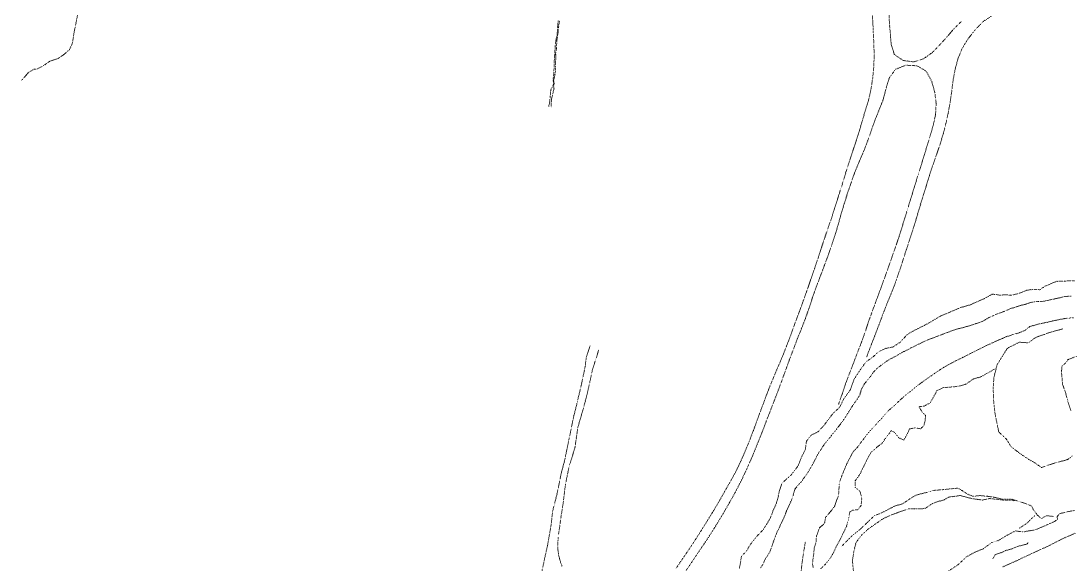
# Model space of a CAD drawing. Extents: x 682410 to 689460, y 7661803 to 7669124.
# Drawn here: x 685942 to 686647, y 7663898 to 7664263 of the extents above; entities that cross this region are included whole.
import ezdxf

# ---------------------------------------------------------------- set-up
doc = ezdxf.new("R2010")
doc.units = 0
doc.header["$MEASUREMENT"] = 0
doc.linetypes.add('DOT', pattern=[0.25, 0, -0.25])
doc.layers.add('02 TOE_Line', color=1, linetype='DOT', lineweight=20)

msp = doc.modelspace()

# ---------------------------------------------------------------- linework, layer by layer
at = {"layer": '02 TOE_Line'}
for points in [[(685945.25, 7664298.5, 4066.2), (685953.06, 7664291.5, 4059.17), (685955.12, 7664289, 4057.33), (685956.81, 7664284, 4054), (685960.81, 7664280, 4050.92), (685964.25, 7664278.5, 4048.73), (685970.56, 7664276.5, 4043.97), (685975.44, 7664275, 4039.43), (685980.81, 7664271.5, 4034.04), (685979.31, 7664264.5, 4030.94), (685977.5, 7664255.5, 4032.02), (685976.44, 7664248.5, 4033.68), (685974.31, 7664244, 4036.17), (685970.19, 7664240.5, 4038.78), (685966.44, 7664238, 4040.66), (685961.44, 7664236.5, 4044.23), (685956.38, 7664233, 4047.22), (685952.12, 7664231, 4050.05), (685950.62, 7664231, 4051.33), (685947.06, 7664229, 4052.96), (685941.81, 7664223, 4054.34)], [(686296.81, 7664206, 3925.97), (686297.5, 7664209, 3926.2), (686297.88, 7664213, 3926.43), (686298.19, 7664217, 3926.61), (686298.94, 7664218.5, 3926.86), (686299.88, 7664220, 3926.84), (686300, 7664222, 3927.18), (686299.75, 7664224.5, 3927.73), (686300.25, 7664227.5, 3928.29), (686300.38, 7664231, 3928.67), (686300.5, 7664236, 3928.92), (686300.88, 7664241, 3929.1), (686301.13, 7664246, 3929.05), (686301.56, 7664250, 3929.16), (686302.56, 7664255, 3929.73), (686302.81, 7664259.5, 3929.67), (686303.19, 7664264, 3929.86)], [(686298.44, 7664205.5, 3926.14), (686298.62, 7664210.5, 3926.06), (686299.56, 7664214.5, 3926.61), (686300.38, 7664218, 3926.96), (686300.19, 7664220, 3926.69), (686300.5, 7664221.5, 3926.91), (686300.31, 7664222, 3927.31), (686300.12, 7664223.5, 3927.56), (686300.63, 7664225.5, 3928.14), (686301.31, 7664229, 3928.42), (686301.31, 7664233.5, 3928.67), (686301.62, 7664239, 3928.89), (686301.44, 7664242, 3929.04), (686302.06, 7664245, 3929.12), (686302.25, 7664250, 3929.2), (686303.06, 7664255, 3929.58), (686303.31, 7664259, 3929.65), (686304.13, 7664263.5, 3929.89)], [(686382.32, 7663895.4, 3911.58), (686387.03, 7663902.28, 3911.88), (686391.57, 7663908.96, 3912.2), (686395.85, 7663915.47, 3912.48), (686399.8, 7663921.64, 3912.73), (686403.54, 7663927.58, 3912.95), (686407.66, 7663934.29, 3913.23), (686411.46, 7663940.68, 3913.48), (686415.17, 7663947.24, 3913.72), (686418.94, 7663953.9, 3914.03), (686422.68, 7663960.64, 3914.32), (686426.07, 7663967.69, 3914.58), (686429.27, 7663975.01, 3914.84), (686431.94, 7663981.53, 3915.06), (686434.52, 7663988.27, 3915.27), (686437.02, 7663995.2, 3915.55), (686439.61, 7664002.21, 3915.82), (686442.29, 7664009.28, 3916.11), (686445, 7664016.45, 3916.41), (686447.98, 7664023.7, 3916.66), (686451.07, 7664031.02, 3916.99), (686454.23, 7664038.35, 3917.3), (686457.13, 7664045.84, 3917.59), (686459.97, 7664053.4, 3917.81), (686462.72, 7664060.94, 3918.14), (686465.46, 7664068.28, 3918.49), (686468.09, 7664075.4, 3918.8), (686470.64, 7664082.55, 3919.07), (686473.17, 7664089.93, 3919.32), (686475.73, 7664097.3, 3919.61), (686478.16, 7664104.35, 3919.89), (686480.31, 7664111.15, 3920.15), (686482.55, 7664117.89, 3920.44), (686485.14, 7664125.48, 3920.78), (686487.69, 7664132.9, 3921.14), (686489.81, 7664139.65, 3921.47), (686492.21, 7664147.19, 3921.8), (686494.55, 7664154.55, 3922.16), (686496.78, 7664161.97, 3922.56), (686499.05, 7664169, 3922.96), (686501.37, 7664176.1, 3923.36), (686503.72, 7664182.97, 3923.68), (686505.99, 7664190.25, 3924.08), (686507.96, 7664197.19, 3924.43), (686510.22, 7664204.49, 3924.88), (686512.24, 7664211.21, 3925.25), (686513.77, 7664218.46, 3925.67), (686514.85, 7664225.76, 3926.14), (686515.55, 7664233.32, 3926.58), (686515.73, 7664240.86, 3926.88), (686515.54, 7664247.92, 3927.12), (686515.19, 7664255.18, 3927.37), (686514.86, 7664262.45, 3927.6), (686514.43, 7664269.92, 3927.89)], [(686510.65, 7664037.52, 3920.31), (686513.3, 7664044.6, 3920.44), (686516.06, 7664051.72, 3920.54), (686518.85, 7664058.94, 3920.69), (686521.6, 7664066.34, 3920.94), (686524.47, 7664073.79, 3921.21), (686527.58, 7664081.18, 3921.5), (686530.37, 7664088.5, 3921.78), (686532.8, 7664095.7, 3922.1), (686535.19, 7664102.83, 3922.42), (686537.44, 7664109.91, 3922.75), (686539.7, 7664116.9, 3923.17), (686542.02, 7664123.84, 3923.52), (686544.11, 7664130.6, 3923.97), (686546.39, 7664138.36, 3924.43), (686548.62, 7664145.64, 3924.82), (686550.83, 7664152.72, 3925.17), (686553.02, 7664159.9, 3925.53), (686555.34, 7664166.84, 3925.99), (686557.76, 7664173.79, 3926.49), (686560.14, 7664180.68, 3926.99), (686562.2, 7664187.55, 3927.43), (686564.02, 7664194.59, 3927.71), (686565.52, 7664201.54, 3927.91), (686566.76, 7664208.49, 3928.03), (686567.91, 7664216.1, 3928.07), (686568.91, 7664224, 3928.2), (686570.25, 7664231.18, 3928.46), (686572.1, 7664238.03, 3928.79), (686574.95, 7664245.08, 3929.21), (686578.89, 7664251.37, 3929.66), (686583.58, 7664257.34, 3930.24), (686588.82, 7664262.85, 3930.95), (686594.66, 7664266.72, 3931.59)], [(686525.7, 7664269.28, 3927.87), (686526.02, 7664261.85, 3927.65), (686526.62, 7664254.87, 3927.48), (686527.19, 7664247.76, 3927.35), (686529.36, 7664240.82, 3927.13), (686535.32, 7664236.84, 3927.25), (686542.47, 7664235.94, 3927.71), (686549.18, 7664238.13, 3928.09), (686554.85, 7664242.23, 3928.52), (686559.89, 7664247.39, 3928.97), (686564.89, 7664252.93, 3929.4), (686569.5, 7664258.27, 3929.93), (686574.71, 7664263.45, 3930.54)], [(686491.73, 7664005.65, 3918.05), (686494.38, 7664013.1, 3918.61), (686496.63, 7664019.96, 3918.99), (686503.73, 7664038.59, 3919.81), (686506.48, 7664045.54, 3920.13), (686509.04, 7664052.55, 3920.34), (686511.4, 7664059.68, 3920.51), (686513.82, 7664066.45, 3920.72), (686516.39, 7664073.43, 3920.99), (686518.86, 7664080.14, 3921.25), (686521.36, 7664086.85, 3921.59), (686527.79, 7664104.88, 3922.38), (686530.17, 7664111.78, 3922.75), (686532.64, 7664118.91, 3923.2), (686553.5, 7664186.5, 3926.75), (686555.52, 7664193.58, 3927.01), (686557.05, 7664200.47, 3927.24), (686557.43, 7664208.21, 3927.38), (686556.55, 7664215.4, 3927.51), (686554.49, 7664222.8, 3927.74), (686550.71, 7664229.7, 3927.95), (686544.59, 7664233.29, 3927.79), (686537.03, 7664233.71, 3927.37), (686530.07, 7664230.91, 3926.8), (686525.84, 7664225.02, 3926.46), (686523.77, 7664218.03, 3926.08), (686521.72, 7664210.38, 3925.59), (686519.07, 7664203.62, 3925.16), (686516.3, 7664196.77, 3924.71), (686513.8, 7664189.87, 3924.28), (686511.39, 7664182.77, 3923.86), (686508.51, 7664175.47, 3923.49), (686505.7, 7664168.91, 3923.16), (686502.89, 7664162.15, 3922.82), (686500.39, 7664155.16, 3922.45), (686498.02, 7664148.17, 3922.02), (686495.71, 7664141.08, 3921.7), (686493.6, 7664133.98, 3921.36), (686491.66, 7664126.9, 3921.02), (686489.57, 7664119.83, 3920.7), (686487.13, 7664112.63, 3920.39), (686484.64, 7664105.61, 3920.11), (686482.13, 7664098.78, 3919.76), (686479.48, 7664091.83, 3919.48), (686476.81, 7664084.71, 3919.23), (686474.27, 7664077.63, 3918.95), (686471.95, 7664070.51, 3918.62), (686469.49, 7664063.43, 3918.27), (686466.77, 7664056.53, 3917.99), (686464.05, 7664049.74, 3917.71), (686461.47, 7664042.98, 3917.44), (686458.82, 7664035.95, 3917.16), (686456.2, 7664028.76, 3916.9), (686453.53, 7664021.44, 3916.65), (686450.76, 7664014.08, 3916.38), (686447.91, 7664006.67, 3916.07), (686444.99, 7663999.21, 3915.76), (686442.1, 7663991.64, 3915.45), (686439.15, 7663984.04, 3915.18), (686436.08, 7663976.46, 3914.93), (686432.97, 7663968.92, 3914.69), (686429.64, 7663961.45, 3914.47), (686426.11, 7663954.08, 3914.2), (686422.32, 7663946.77, 3913.95), (686418.33, 7663939.6, 3913.65), (686414.25, 7663932.54, 3913.39), (686410.07, 7663925.63, 3913.09), (686405.87, 7663918.85, 3912.8), (686401.48, 7663912.28, 3912.5), (686397.1, 7663905.83, 3912.23), (686392.83, 7663899.43, 3911.91), (686388.48, 7663893.07, 3911.68)], [(686650.47, 7664088.91, 3936.05), (686644.04, 7664088.65, 3934.88), (686638.49, 7664088.46, 3934.26), (686630.72, 7664085.24, 3932.85), (686627.23, 7664082.84, 3932.4), (686622.73, 7664083.07, 3931.48), (686618.36, 7664082.45, 3930.55), (686612.45, 7664080.12, 3929.96), (686607.51, 7664079.1, 3929.13), (686604.07, 7664079.49, 3927.49), (686600.36, 7664079.13, 3925.54), (686595.34, 7664079.92, 3923.72), (686589.64, 7664076.77, 3923.19), (686585.31, 7664074.89, 3922.73), (686580.06, 7664072.56, 3922.34), (686574, 7664070.87, 3922.19), (686566.99, 7664067.94, 3922.02), (686560.32, 7664065.1, 3921.8), (686553.47, 7664061.01, 3921.73), (686549.54, 7664058.89, 3921.71), (686543.02, 7664055.64, 3921.49), (686538.18, 7664052.93, 3921.44), (686533.36, 7664047.66, 3922.43), (686528.23, 7664044.27, 3921.99), (686523.53, 7664043.42, 3921.25), (686518.74, 7664041.19, 3920.96), (686514.98, 7664037.69, 3920.74), (686510.13, 7664034.25, 3920.14), (686505.97, 7664028.4, 3919.92), (686502.21, 7664022.59, 3919.46), (686499.73, 7664015.6, 3919.04), (686495.42, 7664009.58, 3918.52), (686492.37, 7664003.69, 3918.04), (686488.04, 7663999.71, 3917.51), (686485.03, 7663995.76, 3917.27), (686481.88, 7663991.53, 3916.87), (686477.83, 7663987.25, 3916.45), (686473.35, 7663985.12, 3916.02), (686470.26, 7663981.08, 3915.71), (686470.16, 7663980.78, 3915.71), (686469.46, 7663975.4, 3915.65), (686466.79, 7663970.17, 3915.3), (686464.5, 7663964.35, 3915.16), (686459.86, 7663958.3, 3914.65), (686456.92, 7663955.73, 3914.21), (686453.78, 7663952.84, 3914.16), (686452.01, 7663947.73, 3914.02), (686451.09, 7663943.39, 3913.75), (686449.81, 7663938.81, 3913.68), (686447.65, 7663934.3, 3913.54), (686445.98, 7663929.54, 3913.43), (686443.65, 7663925.62, 3913.33), (686441.07, 7663921.55, 3913.29), (686437.06, 7663917.39, 3913.32), (686434.14, 7663913.91, 3912.89), (686431.93, 7663910.8, 3913.08), (686429.72, 7663906.99, 3913), (686426.45, 7663903.75, 3912.89), (686425.82, 7663899.28, 3912.81), (686425, 7663895.51, 3912.1)], [(686439.1, 7663895.64, 3912.63), (686440.92, 7663898.34, 3912.73), (686442.17, 7663901.29, 3912.94), (686445.32, 7663906.27, 3913.14), (686446.38, 7663908.74, 3913.32), (686447.9, 7663913.27, 3913.64), (686449.11, 7663916.61, 3913.79), (686450.39, 7663919.88, 3913.83), (686452.09, 7663923.39, 3914.19), (686453.3, 7663925.92, 3914.3), (686454.44, 7663928.47, 3914.38), (686455.51, 7663930.59, 3914.16), (686456.7, 7663934.05, 3914.52), (686458.22, 7663937.27, 3914.79), (686459.75, 7663940.55, 3914.84), (686460.66, 7663942.77, 3914.93), (686462.48, 7663948.87, 3915.55), (686464.53, 7663951.51, 3915.7), (686467.08, 7663954.09, 3915.9), (686468.3, 7663956.06, 3915.84), (686470.51, 7663958.96, 3916.17), (686472.29, 7663961.96, 3916.18), (686473.62, 7663964.22, 3916.34), (686475.29, 7663967.28, 3916.67), (686476.87, 7663970.4, 3916.83), (686478.56, 7663973.44, 3917.02), (686479.99, 7663975.52, 3917.12), (686481.33, 7663977.68, 3917.21), (686482.8, 7663979.69, 3917.31), (686484.35, 7663981.59, 3917.44), (686485.84, 7663983.36, 3917.48), (686487.3, 7663985.22, 3917.7), (686488.73, 7663987.09, 3917.85), (686490.25, 7663988.92, 3918.04), (686491.4, 7663990.42, 3917.96), (686492.74, 7663992.08, 3918.06), (686494.78, 7663994.88, 3918.47), (686495.95, 7663996.55, 3918.62), (686497.44, 7663998.89, 3918.71), (686499.15, 7664001.52, 3918.99), (686500.85, 7664004.31, 3919.3), (686502.61, 7664006.89, 3919.38), (686504, 7664008.79, 3919.55), (686505.89, 7664011.75, 3919.75), (686507.36, 7664016.28, 3919.98), (686509.09, 7664019.46, 3920.11), (686510.37, 7664021.02, 3920.14), (686513.15, 7664024.34, 3920.46), (686515.32, 7664027.51, 3920.72), (686517.58, 7664029.83, 3920.78), (686520.57, 7664032.16, 3921.11), (686522.66, 7664033.67, 3921.29), (686524.85, 7664035.26, 3921.58), (686526.98, 7664036.47, 3921.79), (686530.06, 7664038.05, 3922.2), (686533.04, 7664039.86, 3922.63), (686535.95, 7664041.41, 3922.82), (686538.23, 7664042.42, 3922.98), (686540.51, 7664043.74, 3923.18), (686543.94, 7664045.39, 3923.49), (686548.28, 7664047.54, 3924), (686552.52, 7664049.42, 3924.28), (686556.45, 7664050.86, 3924.89), (686559.91, 7664052.22, 3925.33), (686563.64, 7664053.6, 3925.67), (686566.86, 7664054.77, 3926.1), (686571.54, 7664056.41, 3926.47), (686575.01, 7664057.26, 3926.81), (686580.04, 7664058.71, 3927.36), (686582.68, 7664059.6, 3927.54), (686585.97, 7664060.57, 3928.15), (686588.95, 7664061.72, 3928.35), (686592.64, 7664063.97, 3928.98), (686598.95, 7664066.74, 3929.99), (686604.45, 7664068.76, 3930.48), (686607.17, 7664070.03, 3930.95), (686610.71, 7664071.1, 3931.38), (686614.33, 7664072.34, 3931.85), (686617.02, 7664072.89, 3932.07), (686620.87, 7664074.2, 3932.63), (686623.71, 7664074.73, 3933.09), (686626.38, 7664074.95, 3933.48), (686628.99, 7664075.01, 3933.69), (686631.64, 7664075.41, 3933.91), (686634.23, 7664076.08, 3934.3), (686636.74, 7664076.57, 3934.53), (686640.66, 7664077.46, 3935.2), (686643.11, 7664078.09, 3935.53), (686645.65, 7664078.39, 3935.85), (686648.21, 7664078.58, 3936.07)], [(686649.76, 7664064.01, 3935.75), (686646.93, 7664063.8, 3935.29), (686644.08, 7664063.44, 3935.01), (686641.26, 7664062.98, 3934.44), (686638.57, 7664062.42, 3934.13), (686635.75, 7664061.84, 3933.74), (686631.48, 7664060.79, 3933.35), (686630.27, 7664060.59, 3932.92), (686627.37, 7664060.02, 3932.66), (686623, 7664058.78, 3932.29), (686620.4, 7664058.06, 3931.97), (686617.24, 7664055.51, 3931.45), (686613.2, 7664053.82, 3930.9), (686609.32, 7664052.86, 3930.47), (686606.95, 7664051.93, 3930.1), (686604.5, 7664051.22, 3929.88), (686602.04, 7664050.1, 3929.68), (686599.61, 7664049.08, 3929.23), (686596.97, 7664047.99, 3928.86), (686594.32, 7664046.67, 3928.57), (686591.75, 7664045.58, 3928.27), (686589.2, 7664044.28, 3927.88), (686586.67, 7664043.04, 3927.64), (686584.24, 7664041.81, 3927.33), (686581.66, 7664040.53, 3926.99), (686579.27, 7664039.3, 3926.49), (686575.11, 7664037.2, 3926.27), (686572.83, 7664036.15, 3925.9), (686570.2, 7664034.79, 3925.66), (686567.74, 7664033.52, 3925.37), (686565.19, 7664032.12, 3925.1), (686562.58, 7664030.68, 3924.82), (686560.18, 7664029.11, 3924.52), (686557.94, 7664027.69, 3924.06), (686555.71, 7664026.09, 3923.66), (686552.07, 7664023.56, 3923.3), (686549.89, 7664022.1, 3922.86), (686546.43, 7664019.5, 3922.53), (686544.09, 7664017.83, 3922.22), (686542.03, 7664016.01, 3921.77), (686539.68, 7664014.16, 3921.47), (686537.47, 7664012.53, 3921.05), (686535.32, 7664010.6, 3920.67), (686533.06, 7664008.62, 3920.38), (686529.9, 7664005.59, 3919.96), (686527.71, 7664003.68, 3919.63), (686525.72, 7664001.86, 3919.28), (686523.9, 7663999.98, 3918.95), (686521.08, 7663996.63, 3918.83), (686519.21, 7663994.74, 3918.57), (686517.19, 7663992.46, 3918.4), (686515.35, 7663990.57, 3918.2), (686513.37, 7663988.4, 3917.98), (686511.55, 7663986.28, 3917.75), (686509.94, 7663984.27, 3917.59), (686508.41, 7663982.16, 3917.46), (686506.91, 7663980.3, 3917.3), (686505.31, 7663978.03, 3917.15), (686503.87, 7663976.21, 3917.04), (686501.5, 7663973.89, 3917.04), (686500.12, 7663971.12, 3916.82), (686498.48, 7663968.04, 3916.5), (686497.25, 7663965.66, 3916.43), (686496.27, 7663963.25, 3916.24), (686495.28, 7663960.93, 3916.04), (686494.26, 7663958.51, 3915.84), (686492.77, 7663954.4, 3915.91), (686492.13, 7663952.21, 3915.58), (686492.06, 7663947.31, 3915.54), (686491.46, 7663943.68, 3915.41), (686490.52, 7663941.45, 3915.05), (686489.21, 7663937.52, 3915.12), (686487.4, 7663935.02, 3915.08), (686485.29, 7663932.45, 3914.76), (686483.1, 7663930.02, 3914.7), (686482.38, 7663926.11, 3914.54), (686481.77, 7663925.22, 3914.39), (686478.99, 7663922.93, 3914.66), (686476.95, 7663917.27, 3914.42), (686476.57, 7663912.65, 3914.52), (686475.41, 7663909.14, 3914.36), (686475.08, 7663905.32, 3914.36), (686474.73, 7663903.12, 3914.16), (686474.23, 7663898.73, 3914.21), (686474.79, 7663896.12, 3914.16)], [(686649.16, 7663971.19, 3932.62), (686645.77, 7663968.64, 3930.82), (686641.55, 7663967.52, 3929.5), (686637.33, 7663966.41, 3928.17), (686632.77, 7663964.89, 3926.12), (686628.22, 7663963.38, 3924.06), (686623.73, 7663966.61, 3923.76), (686620.05, 7663968.59, 3923.39), (686613.57, 7663972.93, 3922.49), (686607.89, 7663977.35, 3922.1), (686604.46, 7663982.73, 3921.96), (686599.57, 7663987.24, 3921.91), (686598.35, 7663993.21, 3922), (686597.12, 7663999.17, 3922.09), (686596.55, 7664004.1, 3922.25), (686595.99, 7664009.03, 3922.41), (686595.86, 7664016.76, 3923.29), (686596.28, 7664023.91, 3923.91), (686597.35, 7664028.18, 3924.63), (686598.42, 7664032.46, 3925.34), (686601.86, 7664037.94, 3926.95), (686605.29, 7664043.42, 3928.57), (686609.33, 7664045.51, 3930.19), (686613.37, 7664047.6, 3931.81), (686619.55, 7664047.1, 3930.55), (686621.81, 7664048.95, 3931.47), (686624.17, 7664050.59, 3932.27), (686626.28, 7664051.47, 3932.81), (686628.27, 7664052.11, 3933.26), (686630.14, 7664052.71, 3933.58), (686632.45, 7664053.6, 3933.89), (686633.64, 7664054.05, 3934.11), (686635.93, 7664054.75, 3934.48), (686637.46, 7664055.18, 3934.74), (686638.98, 7664055.53, 3935.04), (686640.46, 7664055.96, 3935.37), (686642.56, 7664056.47, 3935.57)], [(686290.75, 7663886.5, 3911.13), (686293.62, 7663900, 3911.69), (686296, 7663911, 3912.09), (686298.31, 7663924, 3912.77), (686299.44, 7663934, 3913.39), (686302.38, 7663945.5, 3914.06), (686305.25, 7663959.5, 3915.27), (686307.62, 7663968.5, 3915.71), (686310.5, 7663982.5, 3916.84), (686313.69, 7663998, 3917.84), (686316.06, 7664007.5, 3918.41), (686318.69, 7664018.5, 3918.63), (686321.31, 7664031, 3919.16), (686322.13, 7664037.5, 3919.59), (686324.81, 7664045.5, 3919.6)], [(686330.5, 7664042.5, 3919.24), (686326.38, 7664029.5, 3918.87), (686322.88, 7664013.5, 3918.29), (686320.25, 7664003.5, 3917.88), (686316.44, 7663990.5, 3917.22), (686314.44, 7663976.5, 3916.17), (686310.62, 7663964.5, 3915.42), (686308, 7663951.5, 3914.47), (686306.56, 7663939.5, 3913.71), (686305.13, 7663930.5, 3913.12), (686303.44, 7663918.5, 3912.43)], [(686648, 7664001.78, 3944.6), (686646.04, 7664007.72, 3944.69), (686644.52, 7664013.59, 3944.82), (686642.5, 7664019.31, 3944.86), (686641.95, 7664025.36, 3944.91), (686641.74, 7664027.52, 3944.98), (686642.06, 7664031.47, 3944.99), (686644.45, 7664033.56, 3945.07), (686646.17, 7664035.91, 3945.17), (686651.94, 7664038.11, 3945.19)], [(686479.85, 7663895.36, 3914.01), (686483.04, 7663898.48, 3913.93), (686486.32, 7663902.69, 3914.03), (686488.33, 7663905.98, 3914.26), (686490.36, 7663910.48, 3914.57), (686492.6, 7663914.45, 3914.74), (686494.72, 7663918.84, 3915.11), (686497.15, 7663923.72, 3915.48), (686498.69, 7663929.3, 3915.91), (686499.36, 7663933.5, 3916.48), (686501.25, 7663934.65, 3916.26), (686504.71, 7663935, 3916.37), (686506.99, 7663937.95, 3916.33), (686507.38, 7663942.53, 3916.39), (686506.33, 7663947.21, 3916.65), (686503.02, 7663950.03, 3916.77), (686503.07, 7663954.49, 3917.06), (686505.93, 7663958.47, 3917.35), (686508.44, 7663963.49, 3917.57), (686510.85, 7663968.48, 3917.84), (686513.47, 7663973.38, 3918.03), (686517.75, 7663977.17, 3918.27), (686521.2, 7663979.76, 3918.34), (686523.8, 7663983.65, 3918.47), (686526.14, 7663986.51, 3918.59), (686527.14, 7663988.14, 3918.65), (686529.45, 7663986.97, 3918.59), (686532.44, 7663983.28, 3918.44), (686535.75, 7663981.79, 3918.47), (686538.8, 7663987.4, 3919.4), (686539.35, 7663989.32, 3919.56), (686543.32, 7663990.01, 3919.19), (686546.92, 7663989.37, 3919.03), (686549.2, 7663991.5, 3919.25), (686550.02, 7663994.78, 3919.31), (686550.32, 7663998.39, 3919.4), (686548, 7664000.64, 3919.9), (686545.95, 7664004.19, 3919.87), (686549.46, 7664004.69, 3919.96), (686553.41, 7664006.79, 3920.3), (686556.12, 7664011.59, 3920.39), (686558, 7664015.02, 3920.73), (686562.27, 7664017.05, 3920.96), (686567.18, 7664017.42, 3921.01), (686572.49, 7664017.98, 3921.17), (686577.23, 7664019.23, 3921.25), (686582.54, 7664022.88, 3921.55), (686587.37, 7664024.24, 3921.69), (686593, 7664027.33, 3921.96), (686597.07, 7664029.69, 3922.2)], [(686494, 7663910.5, 3913.97), (686500.81, 7663917.5, 3914.13), (686505.94, 7663921.5, 3914.27), (686510.69, 7663926, 3914.5), (686515.88, 7663931, 3914.91), (686521.06, 7663933, 3915.1), (686523.88, 7663934.5, 3915.24), (686529.62, 7663937.5, 3915.48), (686534.94, 7663939, 3915.68), (686540.75, 7663943, 3916.21), (686544.38, 7663945, 3916.33), (686550.5, 7663946.5, 3916.5), (686555.94, 7663948, 3916.79), (686562.13, 7663948.5, 3916.87), (686567, 7663949, 3916.84), (686572.19, 7663949.5, 3916.97), (686574.69, 7663948, 3916.93), (686578.5, 7663945.5, 3917.51), (686582.31, 7663944, 3917.91), (686586.94, 7663944.5, 3918.29), (686592, 7663944, 3918.6), (686596.06, 7663943.5, 3918.74), (686602.31, 7663942, 3918.97), (686606, 7663942, 3919.19), (686608.38, 7663942, 3919.52), (686615.06, 7663940, 3920.81), (686619.25, 7663938.5, 3921.3), (686621.75, 7663937.5, 3921.75), (686622.56, 7663935.5, 3921.98), (686625.44, 7663931.5, 3922.72), (686628.25, 7663929, 3923.05), (686631.5, 7663931, 3924.06), (686636.5, 7663930.5, 3924.27)], [(686501.75, 7663894, 3913.76), (686501.13, 7663901, 3913.91), (686502.19, 7663907.5, 3914.03), (686503.56, 7663913, 3914.17), (686507.31, 7663918, 3914.5), (686511.69, 7663922, 3914.81), (686516.75, 7663925.5, 3915.02), (686521.75, 7663929, 3915.18), (686527.25, 7663931.5, 3915.48), (686532.88, 7663933.5, 3915.81), (686538.69, 7663935.5, 3916.08), (686543.5, 7663935.5, 3916.26), (686547.44, 7663935.5, 3916.43), (686550.25, 7663936, 3916.52), (686554.69, 7663939, 3916.64), (686558.62, 7663940.5, 3916.75), (686562.56, 7663941.5, 3916.9), (686565.94, 7663943.5, 3917.02), (686573.63, 7663944.5, 3917.66), (686577.56, 7663943.5, 3917.15), (686581.44, 7663942.5, 3917.64), (686584.94, 7663942, 3918.39), (686588.69, 7663941.5, 3918.07), (686593.19, 7663942.5, 3918.57), (686598.31, 7663942, 3918.96), (686602.5, 7663941.5, 3919.33), (686605.31, 7663941.5, 3919.42), (686607.69, 7663941.5, 3919.33), (686610.19, 7663941, 3919.61)], [(686565.45, 7663893.59, 3921.32), (686572.3, 7663898.13, 3921.41), (686577.86, 7663903.38, 3921.9), (686583.79, 7663906.59, 3922.86), (686589.11, 7663908.75, 3923.61), (686594.91, 7663912.99, 3924.67), (686599.04, 7663914.19, 3925.29), (686605.38, 7663917.98, 3925.52), (686610.82, 7663920.8, 3925.68), (686615.87, 7663920.04, 3926.19), (686620.49, 7663920.92, 3926.43), (686624.2, 7663921.48, 3926.49), (686631.12, 7663924.45, 3926.49), (686637.24, 7663927.19, 3926.78), (686639.11, 7663928.59, 3926.05), (686638.66, 7663930.25, 3925.15), (686640.61, 7663932.36, 3924.88), (686645.97, 7663933.68, 3926.14), (686650.79, 7663934.58, 3927.77)], [(686623.75, 7663931, 3924.37), (686622.13, 7663929.5, 3924.92), (686618.62, 7663926, 3925.13), (686613.31, 7663922.5, 3925.54)], [(686602.07, 7663896.53, 3927.98), (686610.51, 7663900.24, 3928.82), (686619.41, 7663904.47, 3929.76), (686633.15, 7663910.73, 3930.99), (686641.84, 7663915.21, 3932.06), (686650.99, 7663919.2, 3933.1)], [(686303.25, 7663916.5, 3912.29), (686303.06, 7663914, 3912.07), (686302.94, 7663911, 3911.84), (686303.06, 7663908, 3911.54), (686303.38, 7663905, 3911.45), (686304, 7663902.5, 3911.31), (686304.81, 7663899.5, 3911.15), (686305.81, 7663897, 3911.02)], [(686469.49, 7663913.49, 3914.22), (686468.21, 7663906.03, 3914.04), (686467.21, 7663898.88, 3913.91), (686466.34, 7663890.93, 3913.83), (686465.77, 7663883.15, 3913.67), (686464.9, 7663875.49, 3913.53), (686463.66, 7663868.01, 3913.29), (686462.31, 7663860.77, 3913.11), (686460.99, 7663852.92, 3912.98), (686459.93, 7663845.49, 3913.01), (686458.62, 7663838.6, 3912.96), (686458.13, 7663835.12, 3913.05), (686455.08, 7663825.14, 3913.09)], [(686595.56, 7663902.09, 3929.21), (686597.24, 7663904.88, 3928.22), (686601.57, 7663906.24, 3928.34), (686604.11, 7663907.57, 3928.68), (686608.22, 7663908.57, 3928.99), (686612.33, 7663910.46, 3929.04), (686615.89, 7663911.21, 3929.52), (686618.47, 7663911.94, 3930.06), (686619.46, 7663912.92, 3930.49)]]:
    msp.add_polyline3d(points, dxfattribs=at)

doc.saveas('drawing.dxf')
